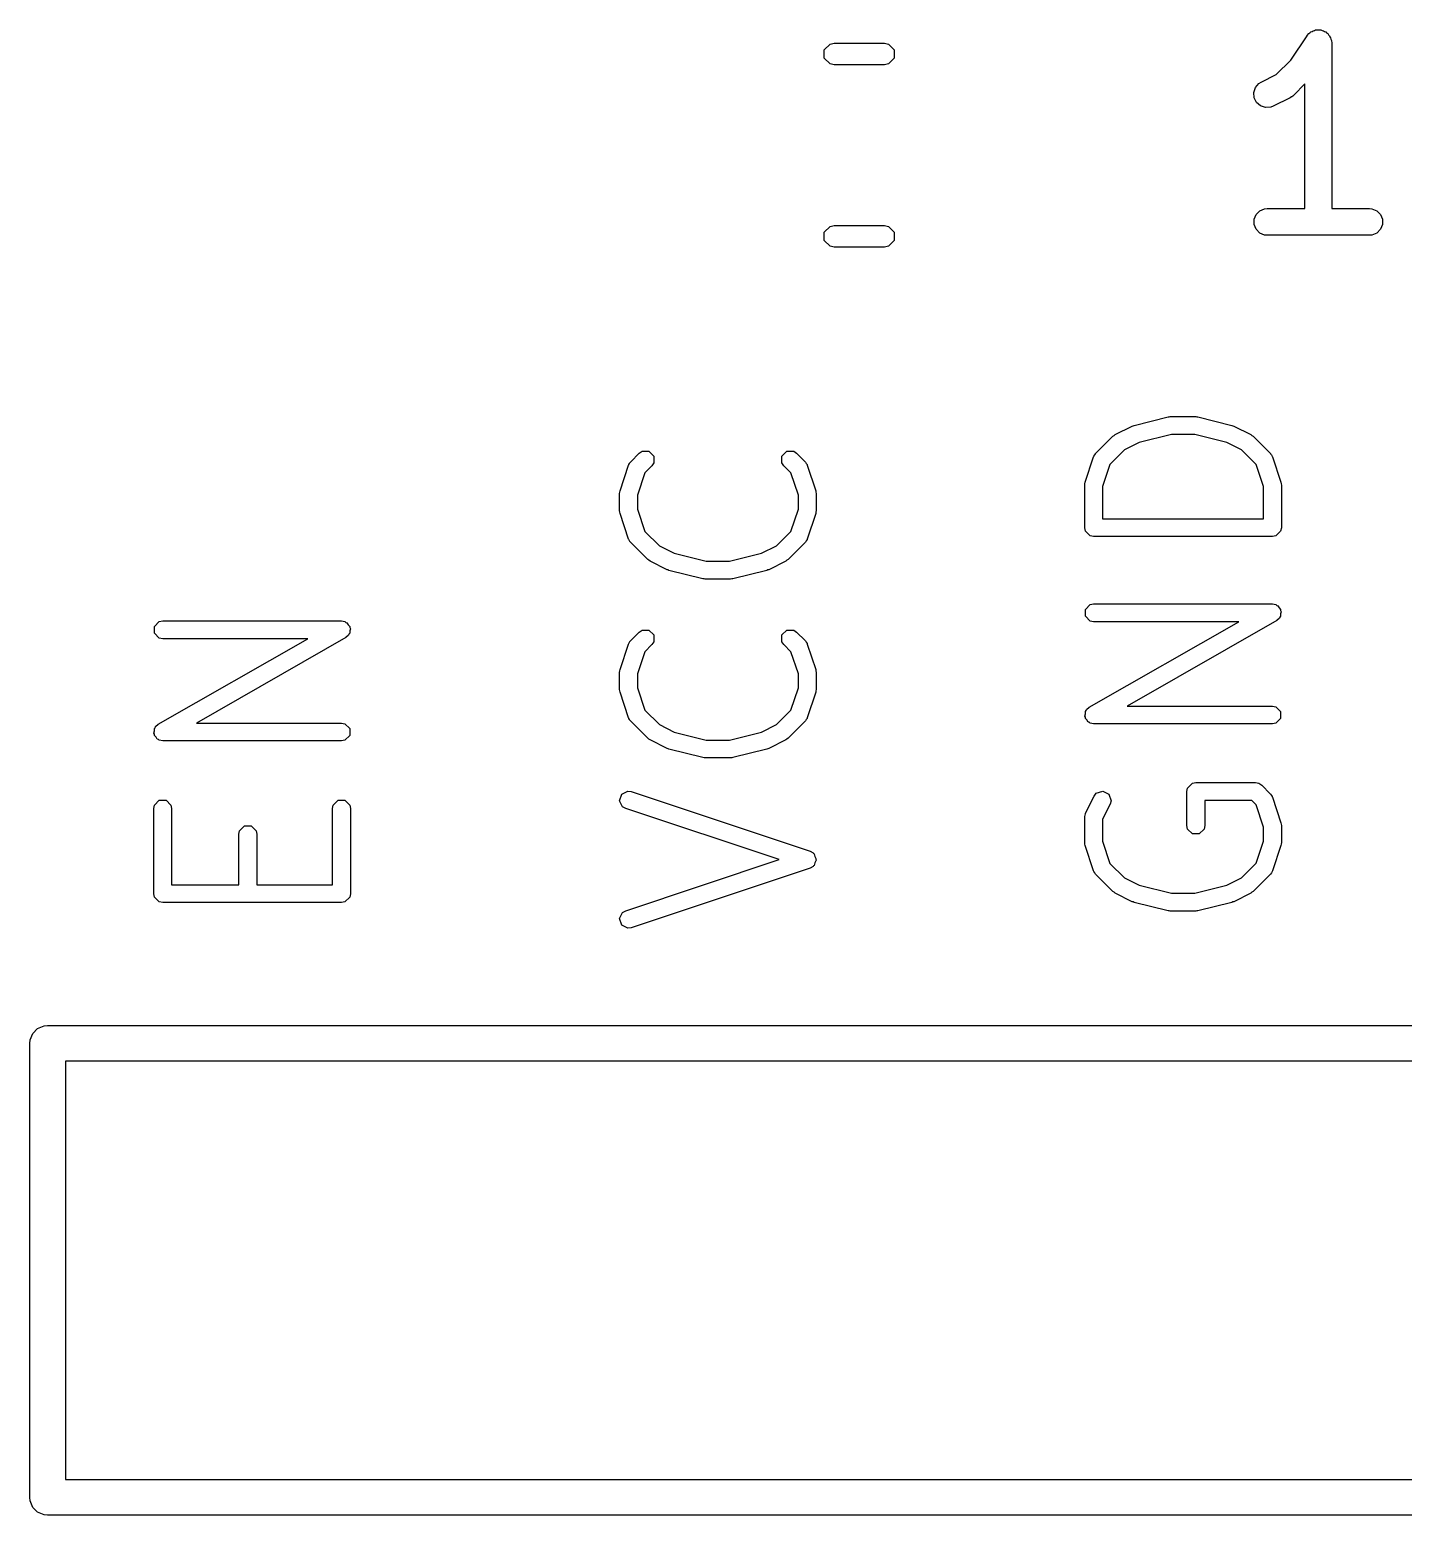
# Model space of a CAD drawing. Header units: millimetres. Extents: x 60 to 220, y -152 to -53.
# Drawn here: x 173.08 to 180.77, y -75.66 to -67.35 of the extents above; entities that cross this region are included whole.
import ezdxf

# ---------------------------------------------------------------- set-up
doc = ezdxf.new("R2010")
doc.units = ezdxf.units.MM
doc.layers.add('F.Silkscreen', color=41, linetype='CONTINUOUS', true_color=0xf2eda1)

msp = doc.modelspace()

# ---------------------------------------------------------------- linework, layer by layer
at = {"layer": 'F.Silkscreen', "linetype": 'CONTINUOUS'}
for p, q in [((180.137733, -67.524496), (180.228853, -67.387816)), ((180.228853, -67.387816), (180.228887, -67.387773)), ((180.228887, -67.387773), (180.228897, -67.387751)), ((180.228897, -67.387751), (180.228948, -67.387699)), ((180.228948, -67.387699), (180.238169, -67.376441)), ((180.238169, -67.376441), (180.244338, -67.372309)), ((180.244338, -67.372309), (180.249589, -67.367059)), ((180.249589, -67.367059), (180.256378, -67.364246)), ((180.256378, -67.364246), (180.262484, -67.360158)), ((180.262484, -67.360158), (180.269764, -67.358701)), ((180.269764, -67.358701), (180.276625, -67.35586)), ((180.276625, -67.35586), (180.283973, -67.35586)), ((180.283973, -67.35586), (180.291178, -67.354419)), ((180.291178, -67.354419), (180.298462, -67.35586)), ((180.298462, -67.35586), (180.305889, -67.35586)), ((180.305889, -67.35586), (180.312677, -67.358672)), ((180.312677, -67.358672), (180.319886, -67.360098)), ((180.319886, -67.360098), (180.326065, -67.364217)), ((180.326065, -67.364217), (180.332925, -67.367059)), ((180.332925, -67.367059), (180.338118, -67.372252)), ((180.338118, -67.372252), (180.344235, -67.37633)), ((180.344235, -67.37633), (180.348368, -67.382502)), ((180.348368, -67.382502), (180.353617, -67.387751)), ((180.353617, -67.387751), (180.356428, -67.394538)), ((180.356428, -67.394538), (180.360518, -67.400645)), ((177.527787, -67.467039), (177.560259, -67.434567)), ((177.527787, -67.512961), (177.527787, -67.467039)), ((177.560259, -67.434567), (177.58322, -67.43)), ((177.58322, -67.43), (177.86438, -67.43)), ((177.86438, -67.43), (177.887341, -67.434567)), ((177.887341, -67.434567), (177.919813, -67.467039)), ((177.919813, -67.467039), (177.919813, -67.512961)), ((180.360518, -67.400645), (180.361974, -67.407926)), ((180.361974, -67.407926), (180.364816, -67.414787)), ((180.364816, -67.414787), (180.366241, -67.429263)), ((180.366241, -67.429263), (180.366257, -67.42934)), ((180.366257, -67.42934), (180.366251, -67.429366)), ((180.366251, -67.429366), (180.366257, -67.429419)), ((180.366257, -67.429419), (180.366257, -68.354419)), ((177.560259, -67.545433), (177.527787, -67.512961)), ((177.58322, -67.55), (177.560259, -67.545433)), ((177.86438, -67.55), (177.58322, -67.55)), ((177.887341, -67.545433), (177.86438, -67.55)), ((177.919813, -67.512961), (177.887341, -67.545433)), ((180.056354, -67.605875), (180.137733, -67.524496)), ((179.959559, -67.655883), (179.972002, -67.648051)), ((179.972002, -67.648051), (180.056354, -67.605875)), ((179.931132, -67.705752), (179.940386, -67.677991)), ((179.933206, -67.734942), (179.931132, -67.705752)), ((179.940386, -67.677991), (179.959559, -67.655883)), ((180.140621, -67.730631), (180.134322, -67.734596)), ((180.142449, -67.729874), (180.140621, -67.730631)), ((180.144505, -67.728185), (180.142449, -67.729874)), ((180.146765, -67.726764), (180.144505, -67.728185)), ((180.148064, -67.725265), (180.146765, -67.726764)), ((180.153814, -67.720547), (180.148064, -67.725265)), ((180.216257, -67.658104), (180.153814, -67.720547)), ((180.216257, -68.354419), (180.216257, -67.658104)), ((179.946293, -67.761117), (179.933206, -67.734942)), ((179.968401, -67.78029), (179.946293, -67.761117)), ((179.996162, -67.789544), (179.968401, -67.78029)), ((180.025352, -67.78747), (179.996162, -67.789544)), ((180.039084, -67.782215), (180.025352, -67.78747)), ((180.134322, -67.734596), (180.039084, -67.782215)), ((179.931984, -68.414787), (179.943183, -68.387751)), ((179.943183, -68.387751), (179.963875, -68.367059)), ((179.963875, -68.367059), (179.990911, -68.35586)), ((179.990911, -68.35586), (180.005543, -68.354419)), ((180.005543, -68.354419), (180.216257, -68.354419)), ((180.366257, -68.354419), (180.576971, -68.354419)), ((180.576971, -68.354419), (180.591603, -68.35586)), ((180.591603, -68.35586), (180.618639, -68.367059)), ((180.618639, -68.367059), (180.639331, -68.387751)), ((180.639331, -68.387751), (180.65053, -68.414787)), ((177.527787, -68.487039), (177.560259, -68.454567)), ((177.560259, -68.454567), (177.58322, -68.45)), ((177.58322, -68.45), (177.86438, -68.45)), ((177.86438, -68.45), (177.887341, -68.454567)), ((177.887341, -68.454567), (177.919813, -68.487039)), ((179.931984, -68.444051), (179.931984, -68.414787)), ((179.943183, -68.471087), (179.931984, -68.444051)), ((179.963875, -68.491779), (179.943183, -68.471087)), ((180.639331, -68.471087), (180.618639, -68.491779)), ((180.65053, -68.444051), (180.639331, -68.471087)), ((180.65053, -68.414787), (180.65053, -68.444051)), ((177.527787, -68.532961), (177.527787, -68.487039)), ((177.560259, -68.565433), (177.527787, -68.532961)), ((177.919813, -68.532961), (177.887341, -68.565433)), ((177.919813, -68.487039), (177.919813, -68.532961)), ((179.990911, -68.502978), (179.963875, -68.491779)), ((180.005543, -68.504419), (179.990911, -68.502978)), ((180.576971, -68.504419), (180.005543, -68.504419)), ((180.591603, -68.502978), (180.576971, -68.504419)), ((180.618639, -68.491779), (180.591603, -68.502978)), ((177.58322, -68.57), (177.560259, -68.565433)), ((177.86438, -68.57), (177.58322, -68.57)), ((177.887341, -68.565433), (177.86438, -68.57)), ((179.260587, -69.56778), (179.451063, -69.520161)), ((179.451063, -69.520161), (179.45718, -69.519863)), ((179.45718, -69.519863), (179.46319, -69.518668)), ((179.46319, -69.518668), (179.606047, -69.518668)), ((179.606047, -69.518668), (179.612056, -69.519863)), ((179.612056, -69.519863), (179.618174, -69.520161)), ((179.618174, -69.520161), (179.80865, -69.56778)), ((179.046883, -69.723789), (179.142121, -69.628551)), ((179.142121, -69.628551), (179.14878, -69.6241)), ((179.14878, -69.6241), (179.155115, -69.619185)), ((179.155115, -69.619185), (179.250353, -69.571566)), ((179.250353, -69.571566), (179.255634, -69.570119)), ((179.255634, -69.570119), (179.260587, -69.56778)), ((179.469345, -69.618668), (179.290166, -69.663462)), ((179.599892, -69.618668), (179.469345, -69.618668)), ((179.779072, -69.663463), (179.599892, -69.618668)), ((179.80865, -69.56778), (179.813602, -69.570119)), ((179.813602, -69.570119), (179.818884, -69.571566)), ((179.818884, -69.571566), (179.914121, -69.619184)), ((179.914121, -69.619184), (179.920449, -69.624095)), ((179.920449, -69.624095), (179.927116, -69.62855)), ((179.927116, -69.62855), (180.022355, -69.723789)), ((176.445283, -69.771408), (176.492901, -69.723789)), ((176.492901, -69.723789), (176.509122, -69.71295)), ((176.509122, -69.71295), (176.547391, -69.71295)), ((176.547391, -69.71295), (176.574451, -69.74001)), ((177.291586, -69.74001), (177.318645, -69.71295)), ((177.318645, -69.71295), (177.356914, -69.71295)), ((177.356914, -69.71295), (177.373135, -69.723788)), ((177.373135, -69.723788), (177.420755, -69.771407)), ((179.045491, -69.725871), (179.046883, -69.723789)), ((179.207092, -69.704999), (179.125939, -69.786152)), ((179.290166, -69.663462), (179.207092, -69.704999)), ((179.862142, -69.704998), (179.779072, -69.663463)), ((179.943299, -69.786154), (179.862142, -69.704998)), ((180.022355, -69.723789), (180.023745, -69.72587)), ((176.385585, -69.933809), (176.433204, -69.790952)), ((176.433204, -69.790952), (176.434444, -69.788776)), ((176.434444, -69.787629), (176.438897, -69.780964)), ((176.434444, -69.788776), (176.434444, -69.787629)), ((176.438897, -69.780964), (176.442865, -69.774004)), ((176.442865, -69.774004), (176.443891, -69.77349)), ((176.443891, -69.77349), (176.445283, -69.771408)), ((176.563612, -69.7945), (176.524339, -69.833771)), ((176.574451, -69.778279), (176.563612, -69.7945)), ((176.574451, -69.74001), (176.574451, -69.778279)), ((177.291586, -69.778279), (177.291586, -69.74001)), ((177.302425, -69.7945), (177.291586, -69.778279)), ((177.341699, -69.833773), (177.302425, -69.7945)), ((177.420755, -69.771407), (177.422146, -69.773489)), ((177.422146, -69.773489), (177.423173, -69.774003)), ((177.423173, -69.774003), (177.427139, -69.780961)), ((177.427139, -69.780961), (177.431594, -69.787628)), ((177.431594, -69.787628), (177.431594, -69.788776)), ((177.431594, -69.788776), (177.432834, -69.790952)), ((177.432834, -69.790952), (177.480453, -69.933808)), ((178.987185, -69.88619), (179.034804, -69.743333)), ((179.034804, -69.743333), (179.036044, -69.741157)), ((179.036044, -69.74001), (179.040497, -69.733345)), ((179.036044, -69.741157), (179.036044, -69.74001)), ((179.040497, -69.733345), (179.044465, -69.726385)), ((179.044465, -69.726385), (179.045491, -69.725871)), ((179.125939, -69.786152), (179.084619, -69.910114)), ((179.984619, -69.910114), (179.943299, -69.786154)), ((180.023745, -69.72587), (180.024773, -69.726384)), ((180.024773, -69.726384), (180.028743, -69.733349)), ((180.028743, -69.733349), (180.033194, -69.74001)), ((180.033194, -69.74001), (180.033194, -69.741157)), ((180.033194, -69.741157), (180.034434, -69.743333)), ((180.034434, -69.743333), (180.082053, -69.886189)), ((176.524339, -69.833771), (176.483019, -69.957733)), ((177.383019, -69.957733), (177.341699, -69.833773)), ((178.986182, -69.894138), (178.987185, -69.88619)), ((180.082053, -69.886189), (180.083055, -69.894139)), ((176.383019, -69.94962), (176.384582, -69.941757)), ((176.383019, -70.044858), (176.383019, -69.94962)), ((176.384582, -69.941757), (176.385585, -69.933809)), ((176.483019, -69.957733), (176.483019, -70.036744)), ((177.383019, -70.036745), (177.383019, -69.957733)), ((177.480453, -69.933808), (177.481455, -69.941758)), ((177.481455, -69.941758), (177.483019, -69.94962)), ((177.483019, -69.94962), (177.483019, -70.044858)), ((178.984619, -69.902001), (178.986182, -69.894138)), ((178.984619, -70.140096), (178.984619, -69.902001)), ((179.084619, -69.910114), (179.084619, -70.090096)), ((179.984619, -70.090096), (179.984619, -69.910114)), ((180.083055, -69.894139), (180.084619, -69.902001)), ((180.084619, -69.902001), (180.084619, -70.140096)), ((176.384582, -70.05272), (176.383019, -70.044858)), ((176.385585, -70.060669), (176.384582, -70.05272)), ((176.483019, -70.036744), (176.524339, -70.160706)), ((177.341699, -70.160704), (177.383019, -70.036745)), ((177.481455, -70.052719), (177.480453, -70.06067)), ((177.483019, -70.044858), (177.481455, -70.052719)), ((176.433204, -70.203526), (176.385585, -70.060669)), ((177.480453, -70.06067), (177.432834, -70.203526)), ((178.988425, -70.15923), (178.984619, -70.140096)), ((179.084619, -70.090096), (179.984619, -70.090096)), ((180.084619, -70.140096), (180.080813, -70.15923)), ((176.434444, -70.205701), (176.433204, -70.203526)), ((176.434444, -70.206849), (176.434444, -70.205701)), ((176.438897, -70.213513), (176.434444, -70.206849)), ((176.442865, -70.220474), (176.438897, -70.213513)), ((176.443891, -70.220987), (176.442865, -70.220474)), ((176.445283, -70.22307), (176.443891, -70.220987)), ((176.540521, -70.318308), (176.445283, -70.22307)), ((176.524339, -70.160706), (176.605492, -70.241859)), ((177.260542, -70.24186), (177.341699, -70.160704)), ((177.420755, -70.22307), (177.325516, -70.318309)), ((177.422145, -70.220988), (177.420755, -70.22307)), ((177.423173, -70.220475), (177.422145, -70.220988)), ((177.427143, -70.213509), (177.423173, -70.220475)), ((177.431594, -70.206849), (177.427143, -70.213509)), ((177.432834, -70.203526), (177.431594, -70.205701)), ((177.431594, -70.205701), (177.431594, -70.206849)), ((179.015485, -70.18629), (178.988425, -70.15923)), ((179.034619, -70.190096), (179.015485, -70.18629)), ((180.034619, -70.190096), (179.034619, -70.190096)), ((180.053753, -70.18629), (180.034619, -70.190096)), ((180.080813, -70.15923), (180.053753, -70.18629)), ((176.605492, -70.241859), (176.688566, -70.283396)), ((176.688566, -70.283396), (176.867745, -70.328191)), ((176.998292, -70.328191), (177.177472, -70.283396)), ((177.177472, -70.283396), (177.260542, -70.24186)), ((176.54718, -70.322758), (176.540521, -70.318308)), ((176.553515, -70.327674), (176.54718, -70.322758)), ((176.648753, -70.375293), (176.553515, -70.327674)), ((176.654034, -70.376739), (176.648753, -70.375293)), ((176.658987, -70.379079), (176.654034, -70.376739)), ((176.849463, -70.426698), (176.658987, -70.379079)), ((176.867745, -70.328191), (176.998292, -70.328191)), ((177.20705, -70.379079), (177.016574, -70.426698)), ((177.212002, -70.376739), (177.20705, -70.379079)), ((177.217284, -70.375293), (177.212002, -70.376739)), ((177.312521, -70.327675), (177.217284, -70.375293)), ((177.318849, -70.322763), (177.312521, -70.327675)), ((177.325516, -70.318309), (177.318849, -70.322763)), ((176.85558, -70.426995), (176.849463, -70.426698)), ((176.86159, -70.428191), (176.85558, -70.426995)), ((177.004447, -70.428191), (176.86159, -70.428191)), ((177.010456, -70.426995), (177.004447, -70.428191)), ((177.016574, -70.426698), (177.010456, -70.426995)), ((178.988425, -70.597153), (179.015485, -70.570093)), ((178.988425, -70.635421), (178.988425, -70.597153)), ((179.015485, -70.662481), (178.988425, -70.635421)), ((179.015485, -70.570093), (179.034619, -70.566287)), ((179.034619, -70.566287), (180.034619, -70.566287)), ((180.034619, -70.566287), (180.053753, -70.570093)), ((180.053753, -70.570093), (180.058607, -70.574947)), ((180.058607, -70.574947), (180.065234, -70.576755)), ((180.065234, -70.576755), (180.071659, -70.587999)), ((180.071659, -70.587999), (180.080813, -70.597153)), ((180.080813, -70.635421), (180.075957, -70.640276)), ((180.080813, -70.597153), (180.080813, -70.604018)), ((180.080813, -70.604018), (180.08422, -70.609981)), ((180.08422, -70.609981), (180.080813, -70.622473)), ((180.080813, -70.622473), (180.080813, -70.635421)), ((173.781425, -70.692391), (173.808485, -70.665331)), ((173.781425, -70.730659), (173.781425, -70.692391)), ((173.808485, -70.665331), (173.827619, -70.661525)), ((173.827619, -70.661525), (174.827619, -70.661525)), ((174.827619, -70.661525), (174.846753, -70.665331)), ((174.846753, -70.665331), (174.851607, -70.670185)), ((174.851607, -70.670185), (174.858234, -70.671993)), ((174.858234, -70.671993), (174.864659, -70.683237)), ((174.864659, -70.683237), (174.873813, -70.692391)), ((174.873813, -70.692391), (174.873813, -70.699256)), ((174.873813, -70.699256), (174.87722, -70.705219)), ((174.87722, -70.705219), (174.873813, -70.717711)), ((174.873813, -70.717711), (174.873813, -70.730659)), ((176.492901, -70.723789), (176.509122, -70.71295)), ((176.509122, -70.71295), (176.547391, -70.71295)), ((176.547391, -70.71295), (176.574451, -70.74001)), ((177.291586, -70.74001), (177.318645, -70.71295)), ((177.318645, -70.71295), (177.356914, -70.71295)), ((177.356914, -70.71295), (177.373135, -70.723788)), ((179.009812, -71.144303), (179.846341, -70.666287)), ((179.034619, -70.666287), (179.015485, -70.662481)), ((179.846341, -70.666287), (179.034619, -70.666287)), ((180.059426, -70.659699), (179.222897, -71.137715)), ((180.074151, -70.646901), (180.059426, -70.659699)), ((180.075957, -70.640276), (180.074151, -70.646901)), ((173.808485, -70.757719), (173.781425, -70.730659)), ((173.802812, -71.239541), (174.639341, -70.761525)), ((173.827619, -70.761525), (173.808485, -70.757719)), ((174.639341, -70.761525), (173.827619, -70.761525)), ((174.852426, -70.754937), (174.015897, -71.232953)), ((174.867151, -70.742139), (174.852426, -70.754937)), ((174.868957, -70.735514), (174.867151, -70.742139)), ((174.873813, -70.730659), (174.868957, -70.735514)), ((176.385585, -70.933809), (176.433204, -70.790952)), ((176.433204, -70.790952), (176.434444, -70.788776)), ((176.434444, -70.787629), (176.438897, -70.780964)), ((176.434444, -70.788776), (176.434444, -70.787629)), ((176.438897, -70.780964), (176.442865, -70.774004)), ((176.442865, -70.774004), (176.443891, -70.77349)), ((176.443891, -70.77349), (176.445283, -70.771408)), ((176.445283, -70.771408), (176.492901, -70.723789)), ((176.563612, -70.7945), (176.524339, -70.833771)), ((176.574451, -70.778279), (176.563612, -70.7945)), ((176.574451, -70.74001), (176.574451, -70.778279)), ((177.291586, -70.778279), (177.291586, -70.74001)), ((177.302425, -70.7945), (177.291586, -70.778279)), ((177.341699, -70.833773), (177.302425, -70.7945)), ((177.373135, -70.723788), (177.420755, -70.771407)), ((177.420755, -70.771407), (177.422146, -70.773489)), ((177.422146, -70.773489), (177.423173, -70.774003)), ((177.423173, -70.774003), (177.427139, -70.780961)), ((177.427139, -70.780961), (177.431594, -70.787628)), ((177.431594, -70.787628), (177.431594, -70.788776)), ((177.431594, -70.788776), (177.432834, -70.790952)), ((177.432834, -70.790952), (177.480453, -70.933808)), ((176.524339, -70.833771), (176.483019, -70.957733)), ((177.383019, -70.957733), (177.341699, -70.833773)), ((176.383019, -70.94962), (176.384582, -70.941757)), ((176.383019, -71.044858), (176.383019, -70.94962)), ((176.384582, -70.941757), (176.385585, -70.933809)), ((176.483019, -70.957733), (176.483019, -71.036744)), ((177.383019, -71.036745), (177.383019, -70.957733)), ((177.480453, -70.933808), (177.481455, -70.941758)), ((177.481455, -70.941758), (177.483019, -70.94962)), ((177.483019, -70.94962), (177.483019, -71.044858)), ((176.384582, -71.05272), (176.383019, -71.044858)), ((176.385585, -71.060669), (176.384582, -71.05272)), ((176.483019, -71.036744), (176.524339, -71.160706)), ((177.341699, -71.160704), (177.383019, -71.036745)), ((177.481455, -71.052719), (177.480453, -71.06067)), ((177.483019, -71.044858), (177.481455, -71.052719)), ((176.433204, -71.203526), (176.385585, -71.060669)), ((177.480453, -71.06067), (177.432834, -71.203526)), ((179.222897, -71.137715), (180.034619, -71.137715)), ((180.034619, -71.137715), (180.053753, -71.141521)), ((176.434444, -71.205701), (176.433204, -71.203526)), ((176.434444, -71.206849), (176.434444, -71.205701)), ((176.438897, -71.213513), (176.434444, -71.206849)), ((176.442865, -71.220474), (176.438897, -71.213513)), ((176.443891, -71.220987), (176.442865, -71.220474)), ((176.445283, -71.22307), (176.443891, -71.220987)), ((176.524339, -71.160706), (176.605492, -71.241859)), ((177.260542, -71.24186), (177.341699, -71.160704)), ((177.422145, -71.220988), (177.420755, -71.22307)), ((177.423173, -71.220475), (177.422145, -71.220988)), ((177.427143, -71.213509), (177.423173, -71.220475)), ((177.431594, -71.206849), (177.427143, -71.213509)), ((177.432834, -71.203526), (177.431594, -71.205701)), ((177.431594, -71.205701), (177.431594, -71.206849)), ((178.985018, -71.194021), (178.988425, -71.181528)), ((178.988425, -71.199983), (178.985018, -71.194021)), ((178.988425, -71.168581), (178.993279, -71.163726)), ((178.988425, -71.181528), (178.988425, -71.168581)), ((178.988425, -71.206849), (178.988425, -71.199983)), ((178.997578, -71.216002), (178.988425, -71.206849)), ((178.993279, -71.163726), (178.995087, -71.1571)), ((178.995087, -71.1571), (179.009812, -71.144303)), ((179.004004, -71.227247), (178.997578, -71.216002)), ((180.053753, -71.141521), (180.080813, -71.168581)), ((180.080813, -71.206849), (180.053753, -71.233909)), ((180.080813, -71.168581), (180.080813, -71.206849)), ((173.778018, -71.289259), (173.781425, -71.276766)), ((173.781425, -71.295221), (173.778018, -71.289259)), ((173.781425, -71.263819), (173.786279, -71.258964)), ((173.781425, -71.276766), (173.781425, -71.263819)), ((173.781425, -71.302087), (173.781425, -71.295221)), ((173.790578, -71.31124), (173.781425, -71.302087)), ((173.786279, -71.258964), (173.788087, -71.252338)), ((173.788087, -71.252338), (173.802812, -71.239541)), ((174.015897, -71.232953), (174.827619, -71.232953)), ((174.827619, -71.232953), (174.846753, -71.236759)), ((174.846753, -71.236759), (174.873813, -71.263819)), ((174.873813, -71.302087), (174.846753, -71.329147)), ((174.873813, -71.263819), (174.873813, -71.302087)), ((176.540521, -71.318308), (176.445283, -71.22307)), ((176.605492, -71.241859), (176.688566, -71.283396)), ((176.688566, -71.283396), (176.867745, -71.328191)), ((176.998292, -71.328191), (177.177472, -71.283396)), ((177.177472, -71.283396), (177.260542, -71.24186)), ((177.420755, -71.22307), (177.325516, -71.318309)), ((179.01063, -71.229054), (179.004004, -71.227247)), ((179.015485, -71.233909), (179.01063, -71.229054)), ((179.034619, -71.237715), (179.015485, -71.233909)), ((180.034619, -71.237715), (179.034619, -71.237715)), ((180.053753, -71.233909), (180.034619, -71.237715)), ((173.797004, -71.322485), (173.790578, -71.31124)), ((173.80363, -71.324292), (173.797004, -71.322485)), ((173.808485, -71.329147), (173.80363, -71.324292)), ((173.827619, -71.332953), (173.808485, -71.329147)), ((174.827619, -71.332953), (173.827619, -71.332953)), ((174.846753, -71.329147), (174.827619, -71.332953)), ((176.54718, -71.322758), (176.540521, -71.318308)), ((176.553515, -71.327674), (176.54718, -71.322758)), ((176.648753, -71.375293), (176.553515, -71.327674)), ((176.654034, -71.376739), (176.648753, -71.375293)), ((176.658987, -71.379079), (176.654034, -71.376739)), ((176.849463, -71.426698), (176.658987, -71.379079)), ((176.867745, -71.328191), (176.998292, -71.328191)), ((177.20705, -71.379079), (177.016574, -71.426698)), ((177.212002, -71.376739), (177.20705, -71.379079)), ((177.217284, -71.375293), (177.212002, -71.376739)), ((177.312521, -71.327675), (177.217284, -71.375293)), ((177.318849, -71.322763), (177.312521, -71.327675)), ((177.325516, -71.318309), (177.318849, -71.322763)), ((176.85558, -71.426995), (176.849463, -71.426698)), ((176.86159, -71.428191), (176.85558, -71.426995)), ((177.004447, -71.428191), (176.86159, -71.428191)), ((177.010456, -71.426995), (177.004447, -71.428191)), ((177.016574, -71.426698), (177.010456, -71.426995)), ((176.383145, -71.66745), (176.395246, -71.631146)), ((176.395246, -71.631146), (176.429475, -71.614032)), ((176.429475, -71.614032), (176.44883, -71.616472)), ((176.44883, -71.616472), (177.44883, -71.949805)), ((179.037516, -71.641546), (179.049478, -71.626134)), ((179.049478, -71.626134), (179.085782, -71.614032)), ((179.085782, -71.614032), (179.12001, -71.631146)), ((179.12001, -71.631146), (179.132112, -71.667451)), ((179.556047, -71.616287), (179.559853, -71.597153)), ((179.556047, -71.806763), (179.556047, -71.616287)), ((179.559853, -71.597153), (179.586913, -71.570093)), ((179.586913, -71.570093), (179.606047, -71.566287)), ((179.606047, -71.566287), (179.93938, -71.566287)), ((179.93938, -71.566287), (179.958514, -71.570093)), ((179.958514, -71.570093), (179.974735, -71.580931)), ((179.974735, -71.580931), (180.022355, -71.62855)), ((180.022355, -71.62855), (180.023746, -71.630632)), ((180.023746, -71.630632), (180.024773, -71.631146)), ((180.024773, -71.631146), (180.028739, -71.638104)), ((173.777619, -71.711525), (173.781425, -71.692391)), ((173.777619, -72.187715), (173.777619, -71.711525)), ((173.781425, -71.692391), (173.808485, -71.665331)), ((173.808485, -71.665331), (173.846753, -71.665331)), ((173.846753, -71.665331), (173.873813, -71.692391)), ((173.873813, -71.692391), (173.877619, -71.711525)), ((173.877619, -71.711525), (173.877619, -72.137715)), ((174.777619, -71.711525), (174.781425, -71.692391)), ((174.777619, -72.137715), (174.777619, -71.711525)), ((174.781425, -71.692391), (174.808485, -71.665331)), ((174.808485, -71.665331), (174.846753, -71.665331)), ((174.846753, -71.665331), (174.873813, -71.692391)), ((174.873813, -71.692391), (174.877619, -71.711525)), ((174.877619, -71.711525), (174.877619, -72.187715)), ((176.400259, -71.701679), (176.383145, -71.66745)), ((176.417208, -71.71134), (176.400259, -71.701679)), ((177.274905, -71.997239), (176.417208, -71.71134)), ((178.989898, -71.736783), (179.037516, -71.641546)), ((179.126959, -71.686267), (179.084619, -71.770947)), ((179.132112, -71.667451), (179.126959, -71.686267)), ((179.918669, -71.666287), (179.656047, -71.666287)), ((179.656047, -71.666287), (179.656047, -71.806763)), ((179.943299, -71.690916), (179.918669, -71.666287)), ((179.984619, -71.814876), (179.943299, -71.690916)), ((180.028739, -71.638104), (180.033194, -71.644771)), ((180.033194, -71.644771), (180.033194, -71.645919)), ((180.033194, -71.645919), (180.034434, -71.648095)), ((180.034434, -71.648095), (180.082053, -71.790951)), ((178.984619, -71.759144), (178.985107, -71.756687)), ((178.984619, -71.902001), (178.984619, -71.759144)), ((178.984745, -71.755599), (178.986861, -71.747871)), ((178.985107, -71.756687), (178.984745, -71.755599)), ((178.986861, -71.747871), (178.988425, -71.74001)), ((178.988425, -71.74001), (178.989236, -71.739198)), ((178.989236, -71.739198), (178.989898, -71.736783)), ((179.084619, -71.770947), (179.084619, -71.893887)), ((180.082053, -71.790951), (180.083055, -71.798901)), ((180.083055, -71.798901), (180.084619, -71.806763)), ((174.253809, -71.854382), (174.257615, -71.835248)), ((174.253809, -72.137715), (174.253809, -71.854382)), ((174.257615, -71.835248), (174.284675, -71.808188)), ((174.284675, -71.808188), (174.322943, -71.808188)), ((174.322943, -71.808188), (174.350003, -71.835248)), ((174.350003, -71.835248), (174.353809, -71.854382)), ((174.353809, -71.854382), (174.353809, -72.137715)), ((179.559853, -71.825897), (179.556047, -71.806763)), ((179.586913, -71.852957), (179.559853, -71.825897)), ((179.625181, -71.852957), (179.586913, -71.852957)), ((179.652241, -71.825897), (179.625181, -71.852957)), ((179.656047, -71.806763), (179.652241, -71.825897)), ((179.984619, -71.893888), (179.984619, -71.814876)), ((180.084619, -71.806763), (180.084619, -71.902001)), ((177.44883, -71.949805), (177.465778, -71.959466)), ((177.465778, -71.959466), (177.467449, -71.962808)), ((177.467449, -71.962808), (177.470791, -71.964479)), ((177.470791, -71.964479), (177.475804, -71.979517)), ((178.986182, -71.909863), (178.984619, -71.902001)), ((178.987185, -71.917812), (178.986182, -71.909863)), ((179.034804, -72.060669), (178.987185, -71.917812)), ((179.084619, -71.893887), (179.125939, -72.017849)), ((179.943299, -72.017847), (179.984619, -71.893888)), ((180.082053, -71.917813), (180.034434, -72.060669)), ((180.083055, -71.909862), (180.082053, -71.917813)), ((180.084619, -71.902001), (180.083055, -71.909862)), ((176.417208, -72.283138), (177.274905, -71.997239)), ((177.44883, -72.044673), (176.44883, -72.378006)), ((177.465778, -72.035012), (177.44883, -72.044673)), ((177.467449, -72.031669), (177.465778, -72.035012)), ((177.470791, -72.029999), (177.467449, -72.031669)), ((177.475804, -72.01496), (177.470791, -72.029999)), ((177.475804, -71.979517), (177.482893, -71.993695)), ((177.482893, -72.000783), (177.475804, -72.01496)), ((177.482893, -71.993695), (177.481711, -71.997239)), ((177.481711, -71.997239), (177.482893, -72.000783)), ((179.125939, -72.017849), (179.207092, -72.099002)), ((179.862142, -72.099003), (179.943299, -72.017847)), ((179.036044, -72.062844), (179.034804, -72.060669)), ((179.036044, -72.063992), (179.036044, -72.062844)), ((179.040497, -72.070656), (179.036044, -72.063992)), ((179.044465, -72.077617), (179.040497, -72.070656)), ((179.045491, -72.07813), (179.044465, -72.077617)), ((179.046883, -72.080213), (179.045491, -72.07813)), ((179.142121, -72.175451), (179.046883, -72.080213)), ((179.207092, -72.099002), (179.290166, -72.140539)), ((179.779072, -72.140539), (179.862142, -72.099003)), ((180.022355, -72.080213), (179.927116, -72.175452)), ((180.023745, -72.078131), (180.022355, -72.080213)), ((180.024773, -72.077618), (180.023745, -72.078131)), ((180.028743, -72.070652), (180.024773, -72.077618)), ((180.033194, -72.063992), (180.028743, -72.070652)), ((180.034434, -72.060669), (180.033194, -72.062844)), ((180.033194, -72.062844), (180.033194, -72.063992)), ((173.781425, -72.206849), (173.777619, -72.187715)), ((173.808485, -72.233909), (173.781425, -72.206849)), ((173.877619, -72.137715), (174.253809, -72.137715)), ((174.353809, -72.137715), (174.777619, -72.137715)), ((174.873813, -72.206849), (174.846753, -72.233909)), ((174.877619, -72.187715), (174.873813, -72.206849)), ((179.14878, -72.179901), (179.142121, -72.175451)), ((179.155115, -72.184817), (179.14878, -72.179901)), ((179.250353, -72.232436), (179.155115, -72.184817)), ((179.290166, -72.140539), (179.469345, -72.185334)), ((179.469345, -72.185334), (179.599892, -72.185334)), ((179.599892, -72.185334), (179.779072, -72.140539)), ((179.914121, -72.184818), (179.818884, -72.232436)), ((179.920449, -72.179906), (179.914121, -72.184818)), ((179.927116, -72.175452), (179.920449, -72.179906)), ((173.827619, -72.237715), (173.808485, -72.233909)), ((174.827619, -72.237715), (173.827619, -72.237715)), ((174.846753, -72.233909), (174.827619, -72.237715)), ((176.383145, -72.327028), (176.400259, -72.292799)), ((176.400259, -72.292799), (176.417208, -72.283138)), ((179.255634, -72.233882), (179.250353, -72.232436)), ((179.260587, -72.236222), (179.255634, -72.233882)), ((179.451063, -72.283841), (179.260587, -72.236222)), ((179.45718, -72.284138), (179.451063, -72.283841)), ((179.46319, -72.285334), (179.45718, -72.284138)), ((179.606047, -72.285334), (179.46319, -72.285334)), ((179.612056, -72.284138), (179.606047, -72.285334)), ((179.618174, -72.283841), (179.612056, -72.284138)), ((179.80865, -72.236222), (179.618174, -72.283841)), ((179.813602, -72.233882), (179.80865, -72.236222)), ((179.818884, -72.232436), (179.813602, -72.233882)), ((176.395246, -72.363332), (176.383145, -72.327028)), ((176.429475, -72.380446), (176.395246, -72.363332)), ((176.44883, -72.378006), (176.429475, -72.380446)), ((173.100553, -72.969443), (173.128143, -72.941853)), ((173.128143, -72.941853), (173.164191, -72.926921)), ((173.164191, -72.926921), (173.1837, -72.925)), ((173.1837, -72.925), (188.4237, -72.925)), ((173.0837, -73.025), (173.085621, -73.005491)), ((173.0837, -75.565), (173.0837, -73.025)), ((173.085621, -73.005491), (173.100553, -72.969443)), ((173.2837, -73.125), (173.2837, -75.465)), ((188.3237, -73.125), (173.2837, -73.125)), ((173.2837, -75.465), (188.3237, -75.465)), ((173.085621, -75.584509), (173.0837, -75.565)), ((173.100553, -75.620557), (173.085621, -75.584509)), ((173.128143, -75.648147), (173.100553, -75.620557)), ((173.164191, -75.663079), (173.128143, -75.648147)), ((173.1837, -75.665), (173.164191, -75.663079)), ((188.4237, -75.665), (173.1837, -75.665))]:
    msp.add_line(p, q, dxfattribs=at)

doc.saveas('drawing.dxf')
